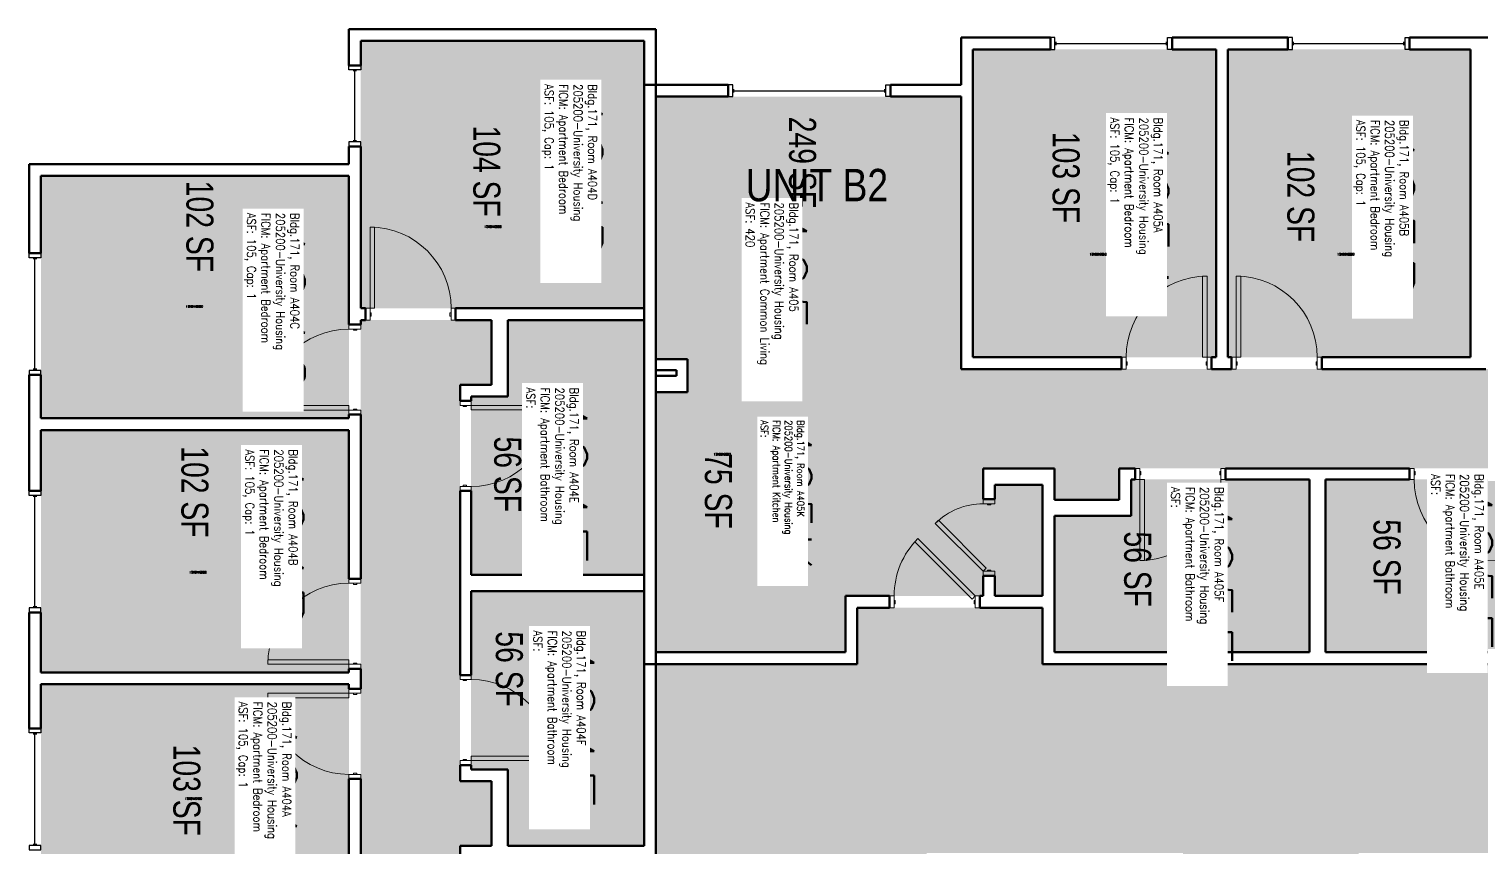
# Model space of a CAD drawing. Header units: inches. Extents: x 88 to 3257, y -489 to 2081.
# Drawn here: x 97 to 742, y 1087 to 1450 of the extents above; entities that cross this region are included whole.
import ezdxf
from ezdxf.enums import TextEntityAlignment as Align

# ---------------------------------------------------------------- set-up
doc = ezdxf.new("R2010")
doc.units = ezdxf.units.IN
doc.header["$LTSCALE"] = 48
doc.header["$MEASUREMENT"] = 0
for name, color, linetype in [('A-Area-Iden', 1, 'Continuous'), ('A-DOOR', 2, 'Continuous'), ('A-GLAZ', 1, 'Continuous'), ('A-IDEN-RNUM', 7, 'Continuous'), ('A-IDEN-SNUM', 4, 'Continuous'), ('A-IDEN-VNUM', 4, 'Continuous'), ('A-WALL', 5, 'Continuous'), ('AREA-TEXT', 3, 'Continuous'), ('Rooms-Category-Color', 7, 'Continuous'), ('Rooms-College-Color', 7, 'Continuous'), ('Rooms-Department-Color', 7, 'Continuous'), ('Rooms-Division-Color', 7, 'Continuous'), ('Rooms-Information', 7, 'Continuous')]:
    doc.layers.add(name, color=color, linetype=linetype)
doc.styles.add('AREA', font='arial.ttf', dxfattribs={"width": 0.75, "height": 12})
doc.styles.add('ROOMSNUMBER', font='txt.shx', dxfattribs={"height": 0.03})
doc.styles.add('ROOMVNUMBER', font='simplex.shx', dxfattribs={"width": 0.85})
doc.styles.get("Standard").update_dxf_attribs({"font": 'ARIALN.TTF'})
pattern_1 = [(135, (974.48172, 1819.33743), (0.088388348, 0.088388348), [])]
pattern_2 = [(225, (-275.59335, 1509.48172), (-0.088388348, 0.088388348), [])]

msp = doc.modelspace()

# ---------------------------------------------------------------- hatches: boundary and pattern name
h = msp.add_hatch()
h.set_pattern_fill('ANSI31', color=256, style=0)
h.set_pattern_definition(pattern_1)
h.paths.add_polyline_path([(643.01, 1235.39), (584.28, 1235.39), (584.28, 1226.18), (643.01, 1226.18)], flags=9)
h = msp.add_hatch()
h.set_pattern_fill('ANSI31', color=256, style=0)
h.set_pattern_definition(pattern_1)
h.paths.add_polyline_path([(643.01, 1235.39), (584.28, 1235.39), (584.28, 1226.18), (643.01, 1226.18)], flags=9)
h = msp.add_hatch()
h.set_pattern_fill('ANSI31', color=256, style=0)
h.set_pattern_definition(pattern_2)
h.paths.add_polyline_path([(308.36, 1178.01), (308.36, 1119.28), (317.57, 1119.28), (317.57, 1178.01)], flags=9)
h = msp.add_hatch()
h.set_pattern_fill('ANSI31', color=256, style=0)
h.set_pattern_definition(pattern_2)
h.paths.add_polyline_path([(308.36, 1178.01), (308.36, 1119.28), (317.57, 1119.28), (317.57, 1178.01)], flags=9)
at = {"layer": 'Rooms-Category-Color', "true_color": 0x728ef3}
for points in [[(244.5, 1445), (244.5, 1326.25), (370.25, 1326.25), (370.25, 1445)], [(516.25, 1441.24), (516.25, 1304.49), (624.25, 1304.49), (624.25, 1441.24)], [(629.5, 1441.24), (629.5, 1304.49), (737.13, 1304.49), (737.13, 1441.24)], [(375.5, 1303.62), (459.64, 1303.62), (459.64, 1198.49), (520.77, 1198.49), (520.77, 1207.44), (526.02, 1207.44), (526.02, 1198.49), (547.22, 1198.49), (547.22, 1247.87), (526.02, 1247.87), (526.02, 1241.44), (520.77, 1241.44), (520.77, 1255.12), (552.47, 1255.12), (552.47, 1241.24), (581.22, 1241.24), (581.22, 1255.12), (757.25, 1255.12), (757.25, 1241.24), (786, 1241.24), (786, 1299.24), (511, 1299.24), (511, 1420.24), (375.5, 1420.24)], [(102.5, 1385), (102.5, 1277.38), (239.25, 1277.38), (239.25, 1385)], [(240.13, 910.5), (240.13, 994.64), (345.25, 994.64), (345.25, 1055.77), (336.3, 1055.77), (336.3, 1061.02), (345.25, 1061.02), (345.25, 1082.22), (295.88, 1082.22), (295.88, 1061.02), (302.3, 1061.02), (302.3, 1055.77), (288.63, 1055.77), (288.63, 1087.47), (302.5, 1087.47), (302.5, 1116.22), (288.63, 1116.22), (288.63, 1292.25), (302.5, 1292.25), (302.5, 1321), (244.5, 1321), (244.5, 1046), (123.5, 1046), (123.5, 910.5)], [(370.25, 1321), (370.25, 1207.86), (293.5, 1207.86), (293.5, 1287), (309.75, 1287), (309.75, 1321)], [(459.64, 1173.49), (459.64, 1303.62), (389.5, 1303.62), (389.5, 1288.99), (375.5, 1288.99), (375.5, 1173.49)], [(102.5, 1272.13), (102.5, 1164.5), (239.25, 1164.5), (239.25, 1272.13)], [(552.47, 1233.99), (552.47, 1173.49), (665.61, 1173.49), (665.61, 1250.24), (586.47, 1250.24), (586.47, 1233.99)], [(672.86, 1250.24), (672.86, 1173.49), (786, 1173.49), (786, 1233.99), (752, 1233.99), (752, 1250.24)], [(293.5, 1200.61), (370.25, 1200.61), (370.25, 1087.47), (309.75, 1087.47), (309.75, 1121.47), (293.5, 1121.47)], [(102.5, 1051.25), (102.5, 1159.25), (239.25, 1159.25), (239.25, 1051.25)]]:
    msp.add_hatch(color=171, dxfattribs=at).paths.add_polyline_path(points)
at = {"layer": 'Rooms-Category-Color', "true_color": 0xadadad}
for points in [[(547.22, 1168.24), (547.22, 1193.24), (464.89, 1193.24), (464.89, 1168.24), (375.5, 1168.24), (375.5, 1082.22), (350.5, 1082.22), (350.5, 999.89), (375.5, 999.89), (375.5, 815.86), (350.5, 815.86), (350.5, 733.53), (375.5, 733.53), (374.88, 226), (435.5, 226), (435.5, 616.78), (460.5, 616.78), (460.5, 699.11), (435.5, 699.11), (435.5, 881.25), (507.5, 881.25), (507.5, 960.25), (435.5, 960.25), (435.5, 1023.88), (495.87, 1084.25), (547.22, 1084.25)], [(547.22, 1084.25), (609.5, 1084.25), (609.5, 965.5), (687.5, 965.5), (687.5, 1084.25), (855.25, 1084.25), (855.25, 1060.25), (1158.95, 1060.25), (1158.95, 1084.25), (1578.7, 1084.25), (1703.95, 1084.25), (1703.95, 1168.24), (1549.3, 1168.24), (1549.3, 1193.24), (1466.98, 1193.24), (1466.98, 1168.24), (1104.2, 1168.24), (1104.2, 1156.25), (910, 1156.25), (910, 1168.24), (547.22, 1168.24), (547.22, 1084.25)]]:
    msp.add_hatch(color=253, dxfattribs=at).paths.add_polyline_path(points)
at = {"layer": 'Rooms-College-Color', "true_color": 0xadadad}
for points in [[(244.5, 1445), (244.5, 1326.25), (370.25, 1326.25), (370.25, 1445)], [(516.25, 1441.24), (516.25, 1304.49), (624.25, 1304.49), (624.25, 1441.24)], [(629.5, 1441.24), (629.5, 1304.49), (737.13, 1304.49), (737.13, 1441.24)], [(375.5, 1303.62), (459.64, 1303.62), (459.64, 1198.49), (520.77, 1198.49), (520.77, 1207.44), (526.02, 1207.44), (526.02, 1198.49), (547.22, 1198.49), (547.22, 1247.87), (526.02, 1247.87), (526.02, 1241.44), (520.77, 1241.44), (520.77, 1255.12), (552.47, 1255.12), (552.47, 1241.24), (581.22, 1241.24), (581.22, 1255.12), (757.25, 1255.12), (757.25, 1241.24), (786, 1241.24), (786, 1299.24), (511, 1299.24), (511, 1420.24), (375.5, 1420.24)], [(102.5, 1385), (102.5, 1277.38), (239.25, 1277.38), (239.25, 1385)], [(240.13, 910.5), (240.13, 994.64), (345.25, 994.64), (345.25, 1055.77), (336.3, 1055.77), (336.3, 1061.02), (345.25, 1061.02), (345.25, 1082.22), (295.88, 1082.22), (295.88, 1061.02), (302.3, 1061.02), (302.3, 1055.77), (288.63, 1055.77), (288.63, 1087.47), (302.5, 1087.47), (302.5, 1116.22), (288.63, 1116.22), (288.63, 1292.25), (302.5, 1292.25), (302.5, 1321), (244.5, 1321), (244.5, 1046), (123.5, 1046), (123.5, 910.5)], [(370.25, 1321), (370.25, 1207.86), (293.5, 1207.86), (293.5, 1287), (309.75, 1287), (309.75, 1321)], [(459.64, 1173.49), (459.64, 1303.62), (389.5, 1303.62), (389.5, 1288.99), (375.5, 1288.99), (375.5, 1173.49)], [(102.5, 1272.13), (102.5, 1164.5), (239.25, 1164.5), (239.25, 1272.13)], [(552.47, 1233.99), (552.47, 1173.49), (665.61, 1173.49), (665.61, 1250.24), (586.47, 1250.24), (586.47, 1233.99)], [(672.86, 1250.24), (672.86, 1173.49), (786, 1173.49), (786, 1233.99), (752, 1233.99), (752, 1250.24)], [(293.5, 1200.61), (370.25, 1200.61), (370.25, 1087.47), (309.75, 1087.47), (309.75, 1121.47), (293.5, 1121.47)], [(547.22, 1168.24), (547.22, 1193.24), (464.89, 1193.24), (464.89, 1168.24), (375.5, 1168.24), (375.5, 1082.22), (350.5, 1082.22), (350.5, 999.89), (375.5, 999.89), (375.5, 815.86), (350.5, 815.86), (350.5, 733.53), (375.5, 733.53), (374.88, 226), (435.5, 226), (435.5, 616.78), (460.5, 616.78), (460.5, 699.11), (435.5, 699.11), (435.5, 881.25), (507.5, 881.25), (507.5, 960.25), (435.5, 960.25), (435.5, 1023.88), (495.87, 1084.25), (547.22, 1084.25)], [(547.22, 1084.25), (609.5, 1084.25), (609.5, 965.5), (687.5, 965.5), (687.5, 1084.25), (855.25, 1084.25), (855.25, 1060.25), (1158.95, 1060.25), (1158.95, 1084.25), (1578.7, 1084.25), (1703.95, 1084.25), (1703.95, 1168.24), (1549.3, 1168.24), (1549.3, 1193.24), (1466.98, 1193.24), (1466.98, 1168.24), (1104.2, 1168.24), (1104.2, 1156.25), (910, 1156.25), (910, 1168.24), (547.22, 1168.24), (547.22, 1084.25)], [(102.5, 1051.25), (102.5, 1159.25), (239.25, 1159.25), (239.25, 1051.25)]]:
    msp.add_hatch(color=253, dxfattribs=at).paths.add_polyline_path(points)
at = {"layer": 'Rooms-Department-Color', "true_color": 0x604aed}
for points in [[(244.5, 1445), (244.5, 1326.25), (370.25, 1326.25), (370.25, 1445)], [(516.25, 1441.24), (516.25, 1304.49), (624.25, 1304.49), (624.25, 1441.24)], [(629.5, 1441.24), (629.5, 1304.49), (737.13, 1304.49), (737.13, 1441.24)], [(375.5, 1303.62), (459.64, 1303.62), (459.64, 1198.49), (520.77, 1198.49), (520.77, 1207.44), (526.02, 1207.44), (526.02, 1198.49), (547.22, 1198.49), (547.22, 1247.87), (526.02, 1247.87), (526.02, 1241.44), (520.77, 1241.44), (520.77, 1255.12), (552.47, 1255.12), (552.47, 1241.24), (581.22, 1241.24), (581.22, 1255.12), (757.25, 1255.12), (757.25, 1241.24), (786, 1241.24), (786, 1299.24), (511, 1299.24), (511, 1420.24), (375.5, 1420.24)], [(102.5, 1385), (102.5, 1277.38), (239.25, 1277.38), (239.25, 1385)], [(240.13, 910.5), (240.13, 994.64), (345.25, 994.64), (345.25, 1055.77), (336.3, 1055.77), (336.3, 1061.02), (345.25, 1061.02), (345.25, 1082.22), (295.88, 1082.22), (295.88, 1061.02), (302.3, 1061.02), (302.3, 1055.77), (288.63, 1055.77), (288.63, 1087.47), (302.5, 1087.47), (302.5, 1116.22), (288.63, 1116.22), (288.63, 1292.25), (302.5, 1292.25), (302.5, 1321), (244.5, 1321), (244.5, 1046), (123.5, 1046), (123.5, 910.5)], [(370.25, 1321), (370.25, 1207.86), (293.5, 1207.86), (293.5, 1287), (309.75, 1287), (309.75, 1321)], [(459.64, 1173.49), (459.64, 1303.62), (389.5, 1303.62), (389.5, 1288.99), (375.5, 1288.99), (375.5, 1173.49)], [(102.5, 1272.13), (102.5, 1164.5), (239.25, 1164.5), (239.25, 1272.13)], [(552.47, 1233.99), (552.47, 1173.49), (665.61, 1173.49), (665.61, 1250.24), (586.47, 1250.24), (586.47, 1233.99)], [(672.86, 1250.24), (672.86, 1173.49), (786, 1173.49), (786, 1233.99), (752, 1233.99), (752, 1250.24)], [(293.5, 1200.61), (370.25, 1200.61), (370.25, 1087.47), (309.75, 1087.47), (309.75, 1121.47), (293.5, 1121.47)], [(102.5, 1051.25), (102.5, 1159.25), (239.25, 1159.25), (239.25, 1051.25)]]:
    msp.add_hatch(color=173, dxfattribs=at).paths.add_polyline_path(points)
at = {"layer": 'Rooms-Department-Color', "true_color": 0xacacac}
for points in [[(547.22, 1168.24), (547.22, 1193.24), (464.89, 1193.24), (464.89, 1168.24), (375.5, 1168.24), (375.5, 1082.22), (350.5, 1082.22), (350.5, 999.89), (375.5, 999.89), (375.5, 815.86), (350.5, 815.86), (350.5, 733.53), (375.5, 733.53), (374.88, 226), (435.5, 226), (435.5, 616.78), (460.5, 616.78), (460.5, 699.11), (435.5, 699.11), (435.5, 881.25), (507.5, 881.25), (507.5, 960.25), (435.5, 960.25), (435.5, 1023.88), (495.87, 1084.25), (547.22, 1084.25)], [(547.22, 1084.25), (609.5, 1084.25), (609.5, 965.5), (687.5, 965.5), (687.5, 1084.25), (855.25, 1084.25), (855.25, 1060.25), (1158.95, 1060.25), (1158.95, 1084.25), (1578.7, 1084.25), (1703.95, 1084.25), (1703.95, 1168.24), (1549.3, 1168.24), (1549.3, 1193.24), (1466.98, 1193.24), (1466.98, 1168.24), (1104.2, 1168.24), (1104.2, 1156.25), (910, 1156.25), (910, 1168.24), (547.22, 1168.24), (547.22, 1084.25)]]:
    msp.add_hatch(color=253, dxfattribs=at).paths.add_polyline_path(points)
at = {"layer": 'Rooms-Division-Color', "true_color": 0x604aed}
for points in [[(244.5, 1445), (244.5, 1326.25), (370.25, 1326.25), (370.25, 1445)], [(516.25, 1441.24), (516.25, 1304.49), (624.25, 1304.49), (624.25, 1441.24)], [(629.5, 1441.24), (629.5, 1304.49), (737.13, 1304.49), (737.13, 1441.24)], [(375.5, 1303.62), (459.64, 1303.62), (459.64, 1198.49), (520.77, 1198.49), (520.77, 1207.44), (526.02, 1207.44), (526.02, 1198.49), (547.22, 1198.49), (547.22, 1247.87), (526.02, 1247.87), (526.02, 1241.44), (520.77, 1241.44), (520.77, 1255.12), (552.47, 1255.12), (552.47, 1241.24), (581.22, 1241.24), (581.22, 1255.12), (757.25, 1255.12), (757.25, 1241.24), (786, 1241.24), (786, 1299.24), (511, 1299.24), (511, 1420.24), (375.5, 1420.24)], [(102.5, 1385), (102.5, 1277.38), (239.25, 1277.38), (239.25, 1385)], [(240.13, 910.5), (240.13, 994.64), (345.25, 994.64), (345.25, 1055.77), (336.3, 1055.77), (336.3, 1061.02), (345.25, 1061.02), (345.25, 1082.22), (295.88, 1082.22), (295.88, 1061.02), (302.3, 1061.02), (302.3, 1055.77), (288.63, 1055.77), (288.63, 1087.47), (302.5, 1087.47), (302.5, 1116.22), (288.63, 1116.22), (288.63, 1292.25), (302.5, 1292.25), (302.5, 1321), (244.5, 1321), (244.5, 1046), (123.5, 1046), (123.5, 910.5)], [(370.25, 1321), (370.25, 1207.86), (293.5, 1207.86), (293.5, 1287), (309.75, 1287), (309.75, 1321)], [(459.64, 1173.49), (459.64, 1303.62), (389.5, 1303.62), (389.5, 1288.99), (375.5, 1288.99), (375.5, 1173.49)], [(102.5, 1272.13), (102.5, 1164.5), (239.25, 1164.5), (239.25, 1272.13)], [(552.47, 1233.99), (552.47, 1173.49), (665.61, 1173.49), (665.61, 1250.24), (586.47, 1250.24), (586.47, 1233.99)], [(672.86, 1250.24), (672.86, 1173.49), (786, 1173.49), (786, 1233.99), (752, 1233.99), (752, 1250.24)], [(293.5, 1200.61), (370.25, 1200.61), (370.25, 1087.47), (309.75, 1087.47), (309.75, 1121.47), (293.5, 1121.47)], [(102.5, 1051.25), (102.5, 1159.25), (239.25, 1159.25), (239.25, 1051.25)]]:
    msp.add_hatch(color=173, dxfattribs=at).paths.add_polyline_path(points)
at = {"layer": 'Rooms-Division-Color', "true_color": 0xadadad}
for points in [[(547.22, 1168.24), (547.22, 1193.24), (464.89, 1193.24), (464.89, 1168.24), (375.5, 1168.24), (375.5, 1082.22), (350.5, 1082.22), (350.5, 999.89), (375.5, 999.89), (375.5, 815.86), (350.5, 815.86), (350.5, 733.53), (375.5, 733.53), (374.88, 226), (435.5, 226), (435.5, 616.78), (460.5, 616.78), (460.5, 699.11), (435.5, 699.11), (435.5, 881.25), (507.5, 881.25), (507.5, 960.25), (435.5, 960.25), (435.5, 1023.88), (495.87, 1084.25), (547.22, 1084.25)], [(547.22, 1084.25), (609.5, 1084.25), (609.5, 965.5), (687.5, 965.5), (687.5, 1084.25), (855.25, 1084.25), (855.25, 1060.25), (1158.95, 1060.25), (1158.95, 1084.25), (1578.7, 1084.25), (1703.95, 1084.25), (1703.95, 1168.24), (1549.3, 1168.24), (1549.3, 1193.24), (1466.98, 1193.24), (1466.98, 1168.24), (1104.2, 1168.24), (1104.2, 1156.25), (910, 1156.25), (910, 1168.24), (547.22, 1168.24), (547.22, 1084.25)]]:
    msp.add_hatch(color=253, dxfattribs=at).paths.add_polyline_path(points)

# ---------------------------------------------------------------- linework, layer by layer
at = {"layer": 'A-DOOR', "linetype": 'Continuous', "lineweight": 18}
for points in [[(248.62, 1326.25), (250.62, 1326.25), (250.62, 1362.25), (248.62, 1362.25)], [(248.62, 1326.25), (250.62, 1326.25), (250.62, 1362.25), (248.62, 1362.25)], [(620.25, 1304.49), (618.25, 1304.49), (618.25, 1340.49), (620.25, 1340.49)], [(620.25, 1304.49), (618.25, 1304.49), (618.25, 1340.49), (620.25, 1340.49)], [(633.13, 1304.49), (635.13, 1304.49), (635.13, 1340.49), (633.13, 1340.49)], [(633.13, 1304.49), (635.13, 1304.49), (635.13, 1340.49), (633.13, 1340.49)], [(248.62, 1321), (246.62, 1321), (246.62, 1326.25), (248.62, 1326.25)], [(248.62, 1321), (246.62, 1321), (246.62, 1326.25), (248.62, 1326.25)], [(248.62, 1322.75), (249.12, 1322.75), (249.12, 1324.25), (248.62, 1324.25)], [(248.62, 1322.75), (249.12, 1322.75), (249.12, 1324.25), (248.62, 1324.25)], [(284.62, 1322.75), (284.12, 1322.75), (284.12, 1324.25), (284.62, 1324.25)], [(284.62, 1322.75), (284.12, 1322.75), (284.12, 1324.25), (284.62, 1324.25)], [(284.62, 1321), (286.62, 1321), (286.62, 1326.25), (284.62, 1326.25)], [(284.62, 1321), (286.62, 1321), (286.62, 1326.25), (284.62, 1326.25)], [(244.5, 1317), (244.5, 1319), (239.25, 1319), (239.25, 1317)], [(244.5, 1317), (244.5, 1319), (239.25, 1319), (239.25, 1317)], [(242.75, 1317), (242.75, 1316.5), (241.25, 1316.5), (241.25, 1317)], [(242.75, 1317), (242.75, 1316.5), (241.25, 1316.5), (241.25, 1317)], [(584.25, 1299.24), (582.25, 1299.24), (582.25, 1304.49), (584.25, 1304.49)], [(584.25, 1299.24), (582.25, 1299.24), (582.25, 1304.49), (584.25, 1304.49)], [(620.25, 1299.24), (622.25, 1299.24), (622.25, 1304.49), (620.25, 1304.49)], [(620.25, 1299.24), (622.25, 1299.24), (622.25, 1304.49), (620.25, 1304.49)], [(633.13, 1299.24), (631.13, 1299.24), (631.13, 1304.49), (633.13, 1304.49)], [(633.13, 1299.24), (631.13, 1299.24), (631.13, 1304.49), (633.13, 1304.49)], [(669.13, 1299.24), (671.13, 1299.24), (671.13, 1304.49), (669.13, 1304.49)], [(669.13, 1299.24), (671.13, 1299.24), (671.13, 1304.49), (669.13, 1304.49)], [(584.25, 1300.99), (584.75, 1300.99), (584.75, 1302.49), (584.25, 1302.49)], [(584.25, 1300.99), (584.75, 1300.99), (584.75, 1302.49), (584.25, 1302.49)], [(620.25, 1300.99), (619.75, 1300.99), (619.75, 1302.49), (620.25, 1302.49)], [(620.25, 1300.99), (619.75, 1300.99), (619.75, 1302.49), (620.25, 1302.49)], [(633.13, 1300.99), (633.63, 1300.99), (633.63, 1302.49), (633.13, 1302.49)], [(633.13, 1300.99), (633.63, 1300.99), (633.63, 1302.49), (633.13, 1302.49)], [(669.13, 1300.99), (668.63, 1300.99), (668.63, 1302.49), (669.13, 1302.49)], [(669.13, 1300.99), (668.63, 1300.99), (668.63, 1302.49), (669.13, 1302.49)], [(288.63, 1283.11), (288.63, 1285.11), (293.5, 1285.11), (293.5, 1283.11)], [(288.63, 1283.11), (288.63, 1285.11), (293.5, 1285.11), (293.5, 1283.11)], [(239.25, 1281), (239.25, 1283), (203.25, 1283), (203.25, 1281)], [(239.25, 1281), (239.25, 1283), (203.25, 1283), (203.25, 1281)], [(244.5, 1281), (244.5, 1279), (239.25, 1279), (239.25, 1281)], [(244.5, 1281), (244.5, 1279), (239.25, 1279), (239.25, 1281)], [(242.75, 1281), (242.75, 1281.5), (241.25, 1281.5), (241.25, 1281)], [(242.75, 1281), (242.75, 1281.5), (241.25, 1281.5), (241.25, 1281)], [(290, 1283.11), (290, 1282.61), (291.5, 1282.61), (291.5, 1283.11)], [(290, 1283.11), (290, 1282.61), (291.5, 1282.61), (291.5, 1283.11)], [(293.5, 1283.11), (293.5, 1281.11), (329.5, 1281.11), (329.5, 1283.11)], [(293.5, 1283.11), (293.5, 1281.11), (329.5, 1281.11), (329.5, 1283.11)], [(590.36, 1255.12), (588.36, 1255.12), (588.36, 1250.24), (590.36, 1250.24)], [(590.36, 1255.12), (588.36, 1255.12), (588.36, 1250.24), (590.36, 1250.24)], [(590.36, 1253.74), (590.86, 1253.74), (590.86, 1252.24), (590.36, 1252.24)], [(590.36, 1253.74), (590.86, 1253.74), (590.86, 1252.24), (590.36, 1252.24)], [(626.36, 1253.74), (625.86, 1253.74), (625.86, 1252.24), (626.36, 1252.24)], [(626.36, 1253.74), (625.86, 1253.74), (625.86, 1252.24), (626.36, 1252.24)], [(626.36, 1255.12), (628.36, 1255.12), (628.36, 1250.24), (626.36, 1250.24)], [(626.36, 1255.12), (628.36, 1255.12), (628.36, 1250.24), (626.36, 1250.24)], [(712.11, 1255.12), (710.11, 1255.12), (710.11, 1250.24), (712.11, 1250.24)], [(712.11, 1255.12), (710.11, 1255.12), (710.11, 1250.24), (712.11, 1250.24)], [(712.11, 1253.74), (712.61, 1253.74), (712.61, 1252.24), (712.11, 1252.24)], [(712.11, 1253.74), (712.61, 1253.74), (712.61, 1252.24), (712.11, 1252.24)], [(288.63, 1247.11), (288.63, 1245.11), (293.5, 1245.11), (293.5, 1247.11)], [(288.63, 1247.11), (288.63, 1245.11), (293.5, 1245.11), (293.5, 1247.11)], [(290, 1247.11), (290, 1247.61), (291.5, 1247.61), (291.5, 1247.11)], [(290, 1247.11), (290, 1247.61), (291.5, 1247.61), (291.5, 1247.11)], [(590.36, 1250.24), (592.36, 1250.24), (592.36, 1214.24), (590.36, 1214.24)], [(590.36, 1250.24), (592.36, 1250.24), (592.36, 1214.24), (590.36, 1214.24)], [(526.02, 1239.44), (526.02, 1241.44), (520.77, 1241.44), (520.77, 1239.44)], [(526.02, 1239.44), (526.02, 1241.44), (520.77, 1241.44), (520.77, 1239.44)], [(524.27, 1239.44), (524.27, 1238.94), (522.77, 1238.94), (522.77, 1239.44)], [(524.27, 1239.44), (524.27, 1238.94), (522.77, 1238.94), (522.77, 1239.44)], [(520.77, 1209.44), (522.18, 1210.86), (500.97, 1232.07), (499.56, 1230.66)], [(520.77, 1209.44), (522.18, 1210.86), (500.97, 1232.07), (499.56, 1230.66)], [(517.28, 1198.49), (515.87, 1197.08), (490.41, 1222.54), (491.83, 1223.95)], [(517.28, 1198.49), (515.87, 1197.08), (490.41, 1222.54), (491.83, 1223.95)], [(244.5, 1204.13), (244.5, 1206.13), (239.25, 1206.13), (239.25, 1204.13)], [(244.5, 1204.13), (244.5, 1206.13), (239.25, 1206.13), (239.25, 1204.13)], [(526.02, 1209.44), (526.02, 1207.44), (520.77, 1207.44), (520.77, 1209.44)], [(526.02, 1209.44), (526.02, 1207.44), (520.77, 1207.44), (520.77, 1209.44)], [(524.27, 1209.44), (524.27, 1209.94), (522.77, 1209.94), (522.77, 1209.44)], [(524.27, 1209.44), (524.27, 1209.94), (522.77, 1209.94), (522.77, 1209.44)], [(242.75, 1204.13), (242.75, 1203.63), (241.25, 1203.63), (241.25, 1204.13)], [(242.75, 1204.13), (242.75, 1203.63), (241.25, 1203.63), (241.25, 1204.13)], [(481.28, 1193.24), (479.28, 1193.24), (479.28, 1198.49), (481.28, 1198.49)], [(481.28, 1193.24), (479.28, 1193.24), (479.28, 1198.49), (481.28, 1198.49)], [(481.28, 1194.99), (481.78, 1194.99), (481.78, 1196.49), (481.28, 1196.49)], [(481.28, 1194.99), (481.78, 1194.99), (481.78, 1196.49), (481.28, 1196.49)], [(517.28, 1194.99), (516.78, 1194.99), (516.78, 1196.49), (517.28, 1196.49)], [(517.28, 1194.99), (516.78, 1194.99), (516.78, 1196.49), (517.28, 1196.49)], [(517.28, 1193.24), (519.28, 1193.24), (519.28, 1198.49), (517.28, 1198.49)], [(517.28, 1193.24), (519.28, 1193.24), (519.28, 1198.49), (517.28, 1198.49)], [(239.25, 1168.13), (239.25, 1170.13), (203.25, 1170.13), (203.25, 1168.13)], [(239.25, 1168.13), (239.25, 1170.13), (203.25, 1170.13), (203.25, 1168.13)], [(244.5, 1168.13), (244.5, 1166.13), (239.25, 1166.13), (239.25, 1168.13)], [(244.5, 1168.13), (244.5, 1166.13), (239.25, 1166.13), (239.25, 1168.13)], [(242.75, 1168.13), (242.75, 1168.63), (241.25, 1168.63), (241.25, 1168.13)], [(242.75, 1168.13), (242.75, 1168.63), (241.25, 1168.63), (241.25, 1168.13)], [(288.63, 1161.36), (288.63, 1163.36), (293.5, 1163.36), (293.5, 1161.36)], [(288.63, 1161.36), (288.63, 1163.36), (293.5, 1163.36), (293.5, 1161.36)], [(290, 1161.36), (290, 1160.86), (291.5, 1160.86), (291.5, 1161.36)], [(290, 1161.36), (290, 1160.86), (291.5, 1160.86), (291.5, 1161.36)], [(239.25, 1155.25), (239.25, 1153.25), (203.25, 1153.25), (203.25, 1155.25)], [(239.25, 1155.25), (239.25, 1153.25), (203.25, 1153.25), (203.25, 1155.25)], [(244.5, 1155.25), (244.5, 1157.25), (239.25, 1157.25), (239.25, 1155.25)], [(244.5, 1155.25), (244.5, 1157.25), (239.25, 1157.25), (239.25, 1155.25)], [(242.75, 1155.25), (242.75, 1154.75), (241.25, 1154.75), (241.25, 1155.25)], [(242.75, 1155.25), (242.75, 1154.75), (241.25, 1154.75), (241.25, 1155.25)], [(288.63, 1125.36), (288.63, 1123.36), (293.5, 1123.36), (293.5, 1125.36)], [(288.63, 1125.36), (288.63, 1123.36), (293.5, 1123.36), (293.5, 1125.36)], [(290, 1125.36), (290, 1125.86), (291.5, 1125.86), (291.5, 1125.36)], [(290, 1125.36), (290, 1125.86), (291.5, 1125.86), (291.5, 1125.36)], [(293.5, 1125.36), (293.5, 1127.36), (329.5, 1127.36), (329.5, 1125.36)], [(293.5, 1125.36), (293.5, 1127.36), (329.5, 1127.36), (329.5, 1125.36)], [(244.5, 1119.25), (244.5, 1117.25), (239.25, 1117.25), (239.25, 1119.25)], [(244.5, 1119.25), (244.5, 1117.25), (239.25, 1117.25), (239.25, 1119.25)], [(242.75, 1119.25), (242.75, 1119.75), (241.25, 1119.75), (241.25, 1119.25)], [(242.75, 1119.25), (242.75, 1119.75), (241.25, 1119.75), (241.25, 1119.25)]]:
    msp.add_lwpolyline(points, close=True, dxfattribs=at)
at = {"layer": 'A-DOOR', "linetype": 'Continuous', "lineweight": 18, "extrusion": (0, 0, -1)}
for centre, radius, start, end in [((-248.62, 1326.25), 36, 90, 180), ((-248.62, 1326.25), 36, 90, 180), ((-633.13, 1304.49), 36, 90, 180), ((-633.13, 1304.49), 36, 90, 180), ((-239.25, 1281), 36, 0, 90), ((-239.25, 1281), 36, 0, 90), ((-293.5, 1283.11), 36, 180, 270), ((-293.5, 1283.11), 36, 180, 270), ((-748.11, 1250.24), 36, 270, 0), ((-748.11, 1250.24), 36, 270, 0), ((-520.77, 1209.44), 30, 45, 90), ((-520.77, 1209.44), 30, 45, 90), ((-239.25, 1168.13), 36, 0, 90), ((-239.25, 1168.13), 36, 0, 90)]:
    msp.add_arc(centre, radius, start, end, dxfattribs=at)
at = {"layer": 'A-DOOR', "linetype": 'Continuous', "lineweight": 18}
for centre, start, end in [((620.25, 1304.49), 90, 180), ((620.25, 1304.49), 90, 180), ((590.36, 1250.24), 270, 0), ((590.36, 1250.24), 270, 0), ((517.28, 1198.49), 135, 180), ((517.28, 1198.49), 135, 180), ((293.5, 1125.36), 0, 90), ((293.5, 1125.36), 0, 90), ((239.25, 1155.25), 180, 270), ((239.25, 1155.25), 180, 270)]:
    msp.add_arc(centre, 36, start, end, dxfattribs=at)
at = {"layer": 'A-GLAZ', "linetype": 'Continuous', "lineweight": 25}
for p, q in [((553.16, 1443.12), (553.16, 1444.62)), ((553.16, 1443.12), (553.16, 1444.62)), ((553.16, 1443.87), (602.16, 1443.87)), ((553.16, 1443.87), (602.16, 1443.87)), ((602.16, 1443.12), (602.16, 1444.62)), ((602.16, 1443.12), (602.16, 1444.62)), ((658.63, 1443.12), (658.63, 1444.62)), ((658.63, 1443.12), (658.63, 1444.62)), ((658.63, 1443.87), (707.63, 1443.87)), ((658.63, 1443.87), (707.63, 1443.87)), ((707.63, 1443.12), (707.63, 1444.62)), ((707.63, 1443.12), (707.63, 1444.62)), ((242.63, 1431.62), (241.13, 1431.62)), ((242.63, 1431.62), (241.13, 1431.62)), ((241.88, 1400.62), (241.88, 1431.62)), ((241.88, 1400.62), (241.88, 1431.62)), ((410.12, 1422.12), (410.12, 1423.62)), ((410.12, 1422.12), (410.12, 1423.62)), ((410.12, 1422.87), (477.12, 1422.87)), ((410.12, 1422.87), (477.12, 1422.87)), ((477.12, 1422.12), (477.12, 1423.62)), ((477.12, 1422.12), (477.12, 1423.62)), ((242.63, 1400.62), (241.13, 1400.62)), ((242.63, 1400.62), (241.13, 1400.62)), ((100.63, 1348.15), (99.13, 1348.15)), ((100.63, 1348.15), (99.13, 1348.15)), ((99.88, 1299.15), (99.88, 1348.15)), ((99.88, 1299.15), (99.88, 1348.15)), ((100.63, 1299.15), (99.13, 1299.15)), ((100.63, 1299.15), (99.13, 1299.15)), ((100.63, 1242.63), (99.13, 1242.63)), ((100.63, 1242.63), (99.13, 1242.63)), ((99.88, 1193.63), (99.88, 1242.63)), ((99.88, 1193.63), (99.88, 1242.63)), ((100.63, 1193.63), (99.13, 1193.63)), ((100.63, 1193.63), (99.13, 1193.63)), ((100.63, 1137.16), (99.13, 1137.16)), ((100.63, 1137.16), (99.13, 1137.16)), ((99.88, 1088.16), (99.88, 1137.16)), ((99.88, 1088.16), (99.88, 1137.16)), ((100.63, 1088.16), (99.13, 1088.16)), ((100.63, 1088.16), (99.13, 1088.16))]:
    msp.add_line(p, q, dxfattribs=at)
for points in [[(552.66, 1446.49), (550.66, 1446.49), (550.66, 1441.24), (552.66, 1441.24)], [(552.66, 1446.49), (550.66, 1446.49), (550.66, 1441.24), (552.66, 1441.24)], [(602.66, 1446.49), (604.66, 1446.49), (604.66, 1441.24), (602.66, 1441.24)], [(602.66, 1446.49), (604.66, 1446.49), (604.66, 1441.24), (602.66, 1441.24)], [(658.13, 1446.49), (656.13, 1446.49), (656.13, 1441.24), (658.13, 1441.24)], [(658.13, 1446.49), (656.13, 1446.49), (656.13, 1441.24), (658.13, 1441.24)], [(708.13, 1446.49), (710.13, 1446.49), (710.13, 1441.24), (708.13, 1441.24)], [(708.13, 1446.49), (710.13, 1446.49), (710.13, 1441.24), (708.13, 1441.24)], [(239.25, 1432.12), (239.25, 1434.12), (244.5, 1434.12), (244.5, 1432.12)], [(239.25, 1432.12), (239.25, 1434.12), (244.5, 1434.12), (244.5, 1432.12)], [(409.62, 1425.49), (407.62, 1425.49), (407.62, 1420.24), (409.62, 1420.24)], [(409.62, 1425.49), (407.62, 1425.49), (407.62, 1420.24), (409.62, 1420.24)], [(477.62, 1425.49), (479.62, 1425.49), (479.62, 1420.24), (477.62, 1420.24)], [(477.62, 1425.49), (479.62, 1425.49), (479.62, 1420.24), (477.62, 1420.24)], [(239.25, 1400.12), (239.25, 1398.12), (244.5, 1398.12), (244.5, 1400.12)], [(239.25, 1400.12), (239.25, 1398.12), (244.5, 1398.12), (244.5, 1400.12)], [(97.25, 1348.65), (97.25, 1350.65), (102.5, 1350.65), (102.5, 1348.65)], [(97.25, 1348.65), (97.25, 1350.65), (102.5, 1350.65), (102.5, 1348.65)], [(97.25, 1298.65), (97.25, 1296.65), (102.5, 1296.65), (102.5, 1298.65)], [(97.25, 1298.65), (97.25, 1296.65), (102.5, 1296.65), (102.5, 1298.65)], [(97.25, 1243.13), (97.25, 1245.13), (102.5, 1245.13), (102.5, 1243.13)], [(97.25, 1243.13), (97.25, 1245.13), (102.5, 1245.13), (102.5, 1243.13)], [(97.25, 1193.13), (97.25, 1191.13), (102.5, 1191.13), (102.5, 1193.13)], [(97.25, 1193.13), (97.25, 1191.13), (102.5, 1191.13), (102.5, 1193.13)], [(97.25, 1137.66), (97.25, 1139.66), (102.5, 1139.66), (102.5, 1137.66)], [(97.25, 1137.66), (97.25, 1139.66), (102.5, 1139.66), (102.5, 1137.66)], [(97.25, 1087.66), (97.25, 1085.66), (102.5, 1085.66), (102.5, 1087.66)], [(97.25, 1087.66), (97.25, 1085.66), (102.5, 1085.66), (102.5, 1087.66)]]:
    msp.add_lwpolyline(points, close=True, dxfattribs=at)
at = {"layer": 'A-WALL', "linetype": 'Continuous', "lineweight": 50}
for p, q in [((239.25, 1434.12), (239.25, 1450.25)), ((239.25, 1450.25), (375.5, 1450.25)), ((239.25, 1434.12), (239.25, 1450.25)), ((239.25, 1450.25), (375.5, 1450.25)), ((244.5, 1445), (244.5, 1434.12)), ((370.25, 1445), (244.5, 1445)), ((244.5, 1445), (244.5, 1434.12)), ((370.25, 1445), (244.5, 1445)), ((370.25, 1326.25), (370.25, 1445)), ((370.25, 1326.25), (370.25, 1445)), ((375.5, 1450.25), (375.5, 1321.63)), ((375.5, 1450.25), (375.5, 1321.63)), ((511, 1446.49), (550.66, 1446.49)), ((511, 1425.49), (511, 1446.49)), ((511, 1446.49), (550.66, 1446.49)), ((511, 1425.49), (511, 1446.49)), ((550.66, 1446.49), (550.66, 1441.24)), ((550.66, 1446.49), (550.66, 1441.24)), ((604.66, 1446.49), (656.13, 1446.49)), ((604.66, 1441.24), (604.66, 1446.49)), ((604.66, 1446.49), (656.13, 1446.49)), ((604.66, 1441.24), (604.66, 1446.49)), ((656.13, 1446.49), (656.13, 1441.24)), ((656.13, 1446.49), (656.13, 1441.24)), ((710.13, 1441.24), (710.13, 1446.49)), ((710.13, 1446.49), (761.65, 1446.49)), ((710.13, 1441.24), (710.13, 1446.49)), ((710.13, 1446.49), (761.65, 1446.49)), ((550.66, 1441.24), (516.25, 1441.24)), ((516.25, 1441.24), (516.25, 1304.49)), ((550.66, 1441.24), (516.25, 1441.24)), ((516.25, 1441.24), (516.25, 1304.49)), ((624.25, 1441.24), (604.66, 1441.24)), ((624.25, 1441.24), (604.66, 1441.24)), ((624.25, 1304.49), (624.25, 1441.24)), ((624.25, 1304.49), (624.25, 1441.24)), ((656.13, 1441.24), (629.5, 1441.24)), ((629.5, 1441.24), (629.5, 1304.49)), ((656.13, 1441.24), (629.5, 1441.24)), ((629.5, 1441.24), (629.5, 1304.49)), ((737.13, 1441.24), (710.13, 1441.24)), ((737.13, 1441.24), (710.13, 1441.24)), ((737.13, 1304.49), (737.13, 1441.24)), ((737.13, 1304.49), (737.13, 1441.24)), ((244.5, 1434.12), (239.25, 1434.12)), ((244.5, 1434.12), (239.25, 1434.12)), ((370.25, 1425.49), (407.62, 1425.49)), ((370.25, 1168.24), (370.25, 1425.49)), ((370.25, 1425.49), (407.62, 1425.49)), ((370.25, 1168.24), (370.25, 1425.49)), ((407.62, 1425.49), (407.62, 1420.24)), ((407.62, 1425.49), (407.62, 1420.24)), ((479.62, 1425.49), (511, 1425.49)), ((479.62, 1420.24), (479.62, 1425.49)), ((479.62, 1425.49), (511, 1425.49)), ((479.62, 1420.24), (479.62, 1425.49)), ((407.62, 1420.24), (375.5, 1420.24)), ((375.5, 1420.24), (375.5, 1303.62)), ((407.62, 1420.24), (375.5, 1420.24)), ((375.5, 1420.24), (375.5, 1303.62)), ((511, 1420.24), (479.62, 1420.24)), ((511, 1420.24), (479.62, 1420.24)), ((511, 1299.24), (511, 1420.24)), ((511, 1299.24), (511, 1420.24)), ((239.25, 1390.25), (239.25, 1398.12)), ((239.25, 1398.12), (244.5, 1398.12)), ((239.25, 1390.25), (239.25, 1398.12)), ((239.25, 1398.12), (244.5, 1398.12)), ((244.5, 1398.12), (244.5, 1389.63)), ((244.5, 1398.12), (244.5, 1389.63)), ((97.25, 1390.25), (239.25, 1390.25)), ((97.25, 1350.65), (97.25, 1390.25)), ((97.25, 1390.25), (239.25, 1390.25)), ((97.25, 1350.65), (97.25, 1390.25)), ((244.5, 1389.63), (244.5, 1326.25)), ((244.5, 1389.63), (244.5, 1326.25)), ((239.25, 1385), (102.5, 1385)), ((102.5, 1385), (102.5, 1350.65)), ((239.25, 1385), (102.5, 1385)), ((102.5, 1385), (102.5, 1350.65)), ((239.25, 1319), (239.25, 1385)), ((239.25, 1319), (239.25, 1385)), ((102.5, 1350.65), (97.25, 1350.65)), ((102.5, 1350.65), (97.25, 1350.65)), ((244.5, 1326.25), (246.62, 1326.25)), ((244.5, 1326.25), (246.62, 1326.25)), ((246.62, 1326.25), (246.62, 1321)), ((246.62, 1326.25), (246.62, 1321)), ((286.62, 1321), (286.62, 1326.25)), ((286.62, 1326.25), (289.25, 1326.25)), ((286.62, 1321), (286.62, 1326.25)), ((286.62, 1326.25), (289.25, 1326.25)), ((289.25, 1326.25), (370.25, 1326.25)), ((289.25, 1326.25), (370.25, 1326.25)), ((244.5, 1319), (239.25, 1319)), ((244.5, 1319), (239.25, 1319)), ((244.5, 1321), (244.5, 1319)), ((246.62, 1321), (244.5, 1321)), ((244.5, 1321), (244.5, 1319)), ((246.62, 1321), (244.5, 1321)), ((289.25, 1321), (286.62, 1321)), ((289.25, 1321), (286.62, 1321)), ((302.5, 1321), (289.25, 1321)), ((302.5, 1321), (289.25, 1321)), ((302.5, 1292.25), (302.5, 1321)), ((302.5, 1292.25), (302.5, 1321)), ((370.25, 1321), (309.75, 1321)), ((309.75, 1321), (309.75, 1287)), ((370.25, 1321), (309.75, 1321)), ((309.75, 1321), (309.75, 1287)), ((370.25, 1207.86), (370.25, 1321)), ((370.25, 1207.86), (370.25, 1321)), ((375.5, 1321.63), (375.5, 1082.22)), ((375.5, 1321.63), (375.5, 1082.22)), ((375.5, 1303.62), (389.5, 1303.62)), ((375.5, 1303.62), (389.5, 1303.62)), ((389.5, 1303.62), (389.5, 1288.99)), ((389.5, 1303.62), (389.5, 1288.99)), ((516.25, 1304.49), (582.25, 1304.49)), ((516.25, 1304.49), (582.25, 1304.49)), ((582.25, 1304.49), (582.25, 1299.24)), ((582.25, 1304.49), (582.25, 1299.24)), ((622.25, 1304.49), (624.25, 1304.49)), ((622.25, 1299.24), (622.25, 1304.49)), ((622.25, 1304.49), (624.25, 1304.49)), ((622.25, 1299.24), (622.25, 1304.49)), ((629.5, 1304.49), (631.13, 1304.49)), ((629.5, 1304.49), (631.13, 1304.49)), ((631.13, 1304.49), (631.13, 1299.24)), ((631.13, 1304.49), (631.13, 1299.24)), ((671.13, 1304.49), (737.13, 1304.49)), ((671.13, 1299.24), (671.13, 1304.49)), ((671.13, 1304.49), (737.13, 1304.49)), ((671.13, 1299.24), (671.13, 1304.49)), ((97.25, 1296.65), (102.5, 1296.65)), ((97.25, 1245.13), (97.25, 1296.65)), ((97.25, 1296.65), (102.5, 1296.65)), ((97.25, 1245.13), (97.25, 1296.65)), ((102.5, 1296.65), (102.5, 1277.38)), ((102.5, 1296.65), (102.5, 1277.38)), ((375.5, 1298.74), (375.5, 1296.24)), ((384.63, 1298.74), (375.5, 1298.74)), ((375.5, 1298.74), (375.5, 1296.24)), ((384.63, 1298.74), (375.5, 1298.74)), ((384.63, 1296.24), (384.63, 1298.74)), ((384.63, 1296.24), (384.63, 1298.74)), ((582.25, 1299.24), (511, 1299.24)), ((582.25, 1299.24), (511, 1299.24)), ((631.13, 1299.24), (622.25, 1299.24)), ((631.13, 1299.24), (622.25, 1299.24)), ((744, 1299.24), (671.13, 1299.24)), ((744, 1299.24), (671.13, 1299.24)), ((288.63, 1285.11), (288.63, 1292.25)), ((288.63, 1292.25), (302.5, 1292.25)), ((288.63, 1285.11), (288.63, 1292.25)), ((288.63, 1292.25), (302.5, 1292.25)), ((375.5, 1296.24), (384.63, 1296.24)), ((375.5, 1296.24), (384.63, 1296.24)), ((293.5, 1285.11), (288.63, 1285.11)), ((293.5, 1285.11), (288.63, 1285.11)), ((293.5, 1287), (293.5, 1285.11)), ((309.75, 1287), (293.5, 1287)), ((293.5, 1287), (293.5, 1285.11)), ((309.75, 1287), (293.5, 1287)), ((375.5, 1288.99), (375.5, 1173.49)), ((389.5, 1288.99), (375.5, 1288.99)), ((375.5, 1288.99), (375.5, 1173.49)), ((389.5, 1288.99), (375.5, 1288.99)), ((102.5, 1277.38), (239.25, 1277.38)), ((102.5, 1277.38), (239.25, 1277.38)), ((239.25, 1277.38), (239.25, 1279)), ((239.25, 1279), (244.5, 1279)), ((239.25, 1277.38), (239.25, 1279)), ((239.25, 1279), (244.5, 1279)), ((244.5, 1279), (244.5, 1206.13)), ((244.5, 1279), (244.5, 1206.13)), ((239.25, 1272.13), (102.5, 1272.13)), ((102.5, 1272.13), (102.5, 1245.13)), ((239.25, 1272.13), (102.5, 1272.13)), ((102.5, 1272.13), (102.5, 1245.13)), ((239.25, 1206.13), (239.25, 1272.13)), ((239.25, 1206.13), (239.25, 1272.13)), ((520.77, 1255.12), (552.47, 1255.12)), ((520.77, 1241.44), (520.77, 1255.12)), ((520.77, 1255.12), (552.47, 1255.12)), ((520.77, 1241.44), (520.77, 1255.12)), ((552.47, 1255.12), (552.47, 1241.24)), ((552.47, 1255.12), (552.47, 1241.24)), ((581.22, 1255.12), (588.36, 1255.12)), ((581.22, 1241.24), (581.22, 1255.12)), ((581.22, 1255.12), (588.36, 1255.12)), ((581.22, 1241.24), (581.22, 1255.12)), ((588.36, 1255.12), (588.36, 1250.24)), ((588.36, 1255.12), (588.36, 1250.24)), ((628.36, 1255.12), (710.11, 1255.12)), ((628.36, 1250.24), (628.36, 1255.12)), ((628.36, 1255.12), (710.11, 1255.12)), ((628.36, 1250.24), (628.36, 1255.12)), ((710.11, 1255.12), (710.11, 1250.24)), ((710.11, 1255.12), (710.11, 1250.24)), ((102.5, 1245.13), (97.25, 1245.13)), ((102.5, 1245.13), (97.25, 1245.13)), ((288.63, 1163.36), (288.63, 1245.11)), ((288.63, 1245.11), (293.5, 1245.11)), ((288.63, 1163.36), (288.63, 1245.11)), ((288.63, 1245.11), (293.5, 1245.11)), ((293.5, 1245.11), (293.5, 1207.86)), ((293.5, 1245.11), (293.5, 1207.86)), ((547.22, 1247.87), (526.02, 1247.87)), ((526.02, 1247.87), (526.02, 1241.44)), ((547.22, 1247.87), (526.02, 1247.87)), ((526.02, 1247.87), (526.02, 1241.44)), ((547.22, 1198.49), (547.22, 1247.87)), ((547.22, 1198.49), (547.22, 1247.87)), ((588.36, 1250.24), (586.47, 1250.24)), ((586.47, 1250.24), (586.47, 1233.99)), ((588.36, 1250.24), (586.47, 1250.24)), ((586.47, 1250.24), (586.47, 1233.99)), ((665.61, 1250.24), (628.36, 1250.24)), ((665.61, 1250.24), (628.36, 1250.24)), ((665.61, 1173.49), (665.61, 1250.24)), ((665.61, 1173.49), (665.61, 1250.24)), ((710.11, 1250.24), (672.86, 1250.24)), ((672.86, 1250.24), (672.86, 1173.49)), ((710.11, 1250.24), (672.86, 1250.24)), ((672.86, 1250.24), (672.86, 1173.49)), ((526.02, 1241.44), (520.77, 1241.44)), ((526.02, 1241.44), (520.77, 1241.44)), ((552.47, 1241.24), (581.22, 1241.24)), ((552.47, 1241.24), (581.22, 1241.24)), ((586.47, 1233.99), (552.47, 1233.99)), ((552.47, 1233.99), (552.47, 1173.49)), ((586.47, 1233.99), (552.47, 1233.99)), ((552.47, 1233.99), (552.47, 1173.49)), ((244.5, 1206.13), (239.25, 1206.13)), ((244.5, 1206.13), (239.25, 1206.13)), ((293.5, 1207.86), (370.25, 1207.86)), ((293.5, 1207.86), (370.25, 1207.86)), ((520.77, 1198.49), (520.77, 1207.44)), ((520.77, 1207.44), (526.02, 1207.44)), ((520.77, 1198.49), (520.77, 1207.44)), ((520.77, 1207.44), (526.02, 1207.44)), ((526.02, 1207.44), (526.02, 1198.49)), ((526.02, 1207.44), (526.02, 1198.49)), ((293.5, 1200.61), (293.5, 1163.36)), ((370.25, 1200.61), (293.5, 1200.61)), ((293.5, 1200.61), (293.5, 1163.36)), ((370.25, 1200.61), (293.5, 1200.61)), ((370.25, 1087.47), (370.25, 1200.61)), ((370.25, 1087.47), (370.25, 1200.61)), ((459.64, 1198.49), (479.28, 1198.49)), ((459.64, 1173.49), (459.64, 1198.49)), ((459.64, 1198.49), (479.28, 1198.49)), ((459.64, 1173.49), (459.64, 1198.49)), ((479.28, 1193.24), (464.89, 1193.24)), ((464.89, 1193.24), (464.89, 1168.24)), ((479.28, 1193.24), (464.89, 1193.24)), ((464.89, 1193.24), (464.89, 1168.24)), ((479.28, 1198.49), (479.28, 1193.24)), ((479.28, 1198.49), (479.28, 1193.24)), ((519.28, 1198.49), (520.77, 1198.49)), ((519.28, 1193.24), (519.28, 1198.49)), ((519.28, 1198.49), (520.77, 1198.49)), ((519.28, 1193.24), (519.28, 1198.49)), ((547.22, 1193.24), (519.28, 1193.24)), ((547.22, 1193.24), (519.28, 1193.24)), ((526.02, 1198.49), (547.22, 1198.49)), ((526.02, 1198.49), (547.22, 1198.49)), ((547.22, 1168.24), (547.22, 1193.24)), ((547.22, 1168.24), (547.22, 1193.24)), ((97.25, 1139.66), (97.25, 1191.13)), ((97.25, 1191.13), (102.5, 1191.13)), ((97.25, 1139.66), (97.25, 1191.13)), ((97.25, 1191.13), (102.5, 1191.13)), ((102.5, 1191.13), (102.5, 1164.5)), ((102.5, 1191.13), (102.5, 1164.5)), ((464.89, 1168.24), (370.25, 1168.24)), ((464.89, 1168.24), (370.25, 1168.24)), ((375.5, 1173.49), (459.64, 1173.49)), ((375.5, 1173.49), (459.64, 1173.49)), ((786.63, 1168.24), (547.22, 1168.24)), ((786.63, 1168.24), (547.22, 1168.24)), ((552.47, 1173.49), (665.61, 1173.49)), ((552.47, 1173.49), (665.61, 1173.49)), ((672.86, 1173.49), (786, 1173.49)), ((672.86, 1173.49), (786, 1173.49)), ((102.5, 1164.5), (239.25, 1164.5)), ((102.5, 1164.5), (239.25, 1164.5)), ((239.25, 1164.5), (239.25, 1166.13)), ((239.25, 1166.13), (244.5, 1166.13)), ((239.25, 1164.5), (239.25, 1166.13)), ((239.25, 1166.13), (244.5, 1166.13)), ((244.5, 1166.13), (244.5, 1157.25)), ((244.5, 1166.13), (244.5, 1157.25)), ((293.5, 1163.36), (288.63, 1163.36)), ((293.5, 1163.36), (288.63, 1163.36)), ((102.5, 1159.25), (102.5, 1139.66)), ((239.25, 1159.25), (102.5, 1159.25)), ((102.5, 1159.25), (102.5, 1139.66)), ((239.25, 1159.25), (102.5, 1159.25)), ((239.25, 1157.25), (239.25, 1159.25)), ((239.25, 1157.25), (239.25, 1159.25)), ((244.5, 1157.25), (239.25, 1157.25)), ((244.5, 1157.25), (239.25, 1157.25)), ((102.5, 1139.66), (97.25, 1139.66)), ((102.5, 1139.66), (97.25, 1139.66)), ((288.63, 1116.22), (288.63, 1123.36)), ((288.63, 1123.36), (293.5, 1123.36)), ((288.63, 1116.22), (288.63, 1123.36)), ((288.63, 1123.36), (293.5, 1123.36)), ((293.5, 1123.36), (293.5, 1121.47)), ((293.5, 1123.36), (293.5, 1121.47)), ((239.25, 1051.25), (239.25, 1117.25)), ((239.25, 1117.25), (244.5, 1117.25)), ((239.25, 1051.25), (239.25, 1117.25)), ((239.25, 1117.25), (244.5, 1117.25)), ((244.5, 1117.25), (244.5, 1046)), ((244.5, 1117.25), (244.5, 1046)), ((302.5, 1116.22), (288.63, 1116.22)), ((302.5, 1116.22), (288.63, 1116.22)), ((293.5, 1121.47), (309.75, 1121.47)), ((293.5, 1121.47), (309.75, 1121.47)), ((302.5, 1087.47), (302.5, 1116.22)), ((302.5, 1087.47), (302.5, 1116.22)), ((309.75, 1121.47), (309.75, 1087.47)), ((309.75, 1121.47), (309.75, 1087.47)), ((288.63, 1055.77), (288.63, 1087.47)), ((288.63, 1087.47), (302.5, 1087.47)), ((288.63, 1055.77), (288.63, 1087.47)), ((288.63, 1087.47), (302.5, 1087.47)), ((309.75, 1087.47), (370.25, 1087.47)), ((309.75, 1087.47), (370.25, 1087.47))]:
    msp.add_line(p, q, dxfattribs=at)

# ---------------------------------------------------------------- texts
at = {"layer": 'A-Area-Iden', "linetype": 'ByBlock'}
msp.add_text('UNIT B2', height=14.4, dxfattribs=at).set_placement((446.99, 1373.74), align=Align.CENTER)
at = {"layer": 'A-IDEN-RNUM', "style": 'ROOMSNUMBER', "width": 0.85}
for s, p in [('0404-D0', (303.18, 1361.98)), ('0405-A0', (571.78, 1349.72)), ('0405-B0', (681.81, 1349.72)), ('0405-00', (429.68, 1342.64)), ('0404-C0', (170.62, 1326.54)), ('0405-K0', (404.92, 1260.87)), ('0404-E0', (335.49, 1241.77)), ('0404-B0', (172.22, 1208.51)), ('0405-E0', (725.61, 1199.22)), ('0405-F0', (616.65, 1198.15)), ('0404-F0', (332.86, 1152.3)), ('0404-A0', (170.25, 1107.97))]:
    msp.add_text(s, height=1, dxfattribs=at).set_placement(p, align=Align.CENTER)
at = {"layer": 'A-IDEN-SNUM', "style": 'ROOMSNUMBER', "width": 0.85}
for s, p in [('1710A404D0', (303.18, 1361.98)), ('1710A405A0', (571.78, 1349.72)), ('1710A405B0', (681.81, 1349.72)), ('1710A40500', (429.68, 1342.64)), ('1710A404C0', (170.62, 1326.54)), ('1710A405K0', (404.92, 1260.87)), ('1710A404E0', (335.49, 1241.77)), ('1710A404B0', (172.22, 1208.51)), ('1710A405E0', (725.61, 1199.22)), ('1710A405F0', (616.65, 1198.15)), ('1710A404F0', (332.86, 1152.3)), ('1710A404A0', (170.25, 1107.97))]:
    msp.add_text(s, height=1, dxfattribs=at).set_placement(p, align=Align.CENTER)
at = {"layer": 'A-IDEN-VNUM', "style": 'ROOMVNUMBER', "width": 0.85}
for s, height, p in [('404D', 27, (338.39, 1385.37)), ('405B', 27, (698.7, 1369.45)), ('405A', 27, (589.54, 1369.45)), ('405', 27, (428.99, 1343.74)), ('404C', 27, (206.24, 1327.64)), ('404E', 27, (331.53, 1251.18)), ('405K', 22.5, (433.37, 1242.87)), ('404B', 27, (205.52, 1223.15)), ('405E', 27, (733.26, 1212.72)), ('405F', 27, (617.81, 1206.97)), ('404F', 27, (334.69, 1143.26)), ('404A', 27, (202.63, 1110.01))]:
    msp.add_text(s, height=height, rotation=270, dxfattribs=at).set_placement(p, align=Align.MIDDLE_CENTER)
at = {"layer": 'AREA-TEXT', "style": 'AREA', "width": 0.75}
for s, p in [('104 SF', (300.47, 1387.15)), ('249 SF', (440.64, 1391.04)), ('103 SF', (557.64, 1384.32)), ('102 SF', (661.84, 1375.83)), ('102 SF', (173.09, 1362.6)), ('56 SF', (309.74, 1252.52)), ('102 SF', (170.88, 1244.67)), ('75 SF', (403.27, 1245.11)), ('56 SF', (700.1, 1215.76)), ('56 SF', (589.41, 1210.37)), ('56 SF', (310.47, 1166)), ('103 SF', (167.29, 1112.17))]:
    msp.add_text(s, height=12, rotation=270, dxfattribs=at).set_placement(p, align=Align.MIDDLE_CENTER)

# ---------------------------------------------------------------- next in the draw order: texts
at = {"layer": 'Rooms-Information', "attachment_point": 7, "rotation": 270, "style": 'ROOMVNUMBER', "bg_fill": 3, "box_fill_scale": 1.5, "bg_fill_color": 256, "bg_fill_true_color": 13158600, "bg_fill_transparency": 0}
for s, insert, char_height, width in [('Bldg.171, Room A404D^M^J205200-University Housing^M^JFICM: Apartment Bedroom^M^JASF: 105, Cap: 1', (324.89, 1425.81), 3.8571, 86.4), ('Bldg.171, Room A405A^M^J205200-University Housing^M^JFICM: Apartment Bedroom^M^JASF: 105, Cap: 1', (576.04, 1410.98), 3.8571, 86.4), ('Bldg.171, Room A405B^M^J205200-University Housing^M^JFICM: Apartment Bedroom^M^JASF: 105, Cap: 1', (685.2, 1409.89), 3.8571, 86.4), ('Bldg.171, Room A405^M^J205200-University Housing^M^JFICM: Apartment Common Living^M^JASF: 420', (415.49, 1373.25), 3.8571, 86.4), ('Bldg.171, Room A404C^M^J205200-University Housing^M^JFICM: Apartment Bedroom^M^JASF: 105, Cap: 1', (192.74, 1368.62), 3.8571, 86.4), ('Bldg.171, Room A404E^M^J205200-University Housing^M^JFICM: Apartment Bathroom^M^JASF: ', (318.03, 1291.07), 3.8571, 86.4), ('Bldg.171, Room A405K^M^J205200-University Housing^M^JFICM: Apartment Kitchen^M^JASF: ', (422.12, 1276.56), 3.2143, 72), ('Bldg.171, Room A404B^M^J205200-University Housing^M^JFICM: Apartment Bedroom^M^JASF: 105, Cap: 1', (192.02, 1263.58), 3.8571, 86.4), ('Bldg.171, Room A405E^M^J205200-University Housing^M^JFICM: Apartment Bathroom^M^JASF: ', (719.76, 1252.61), 3.8571, 86.4), ('Bldg.171, Room A405F^M^J205200-University Housing^M^JFICM: Apartment Bathroom^M^JASF: ', (604.31, 1246.86), 3.8571, 86.4), ('Bldg.171, Room A404F^M^J205200-University Housing^M^JFICM: Apartment Bathroom^M^JASF: ', (321.19, 1183.15), 3.8571, 86.4), ('Bldg.171, Room A404A^M^J205200-University Housing^M^JFICM: Apartment Bedroom^M^JASF: 105, Cap: 1', (189.13, 1151.53), 3.8571, 86.4)]:
    msp.add_mtext(s, dxfattribs=dict(at, insert=insert, char_height=char_height, width=width))

doc.saveas('drawing.dxf')
